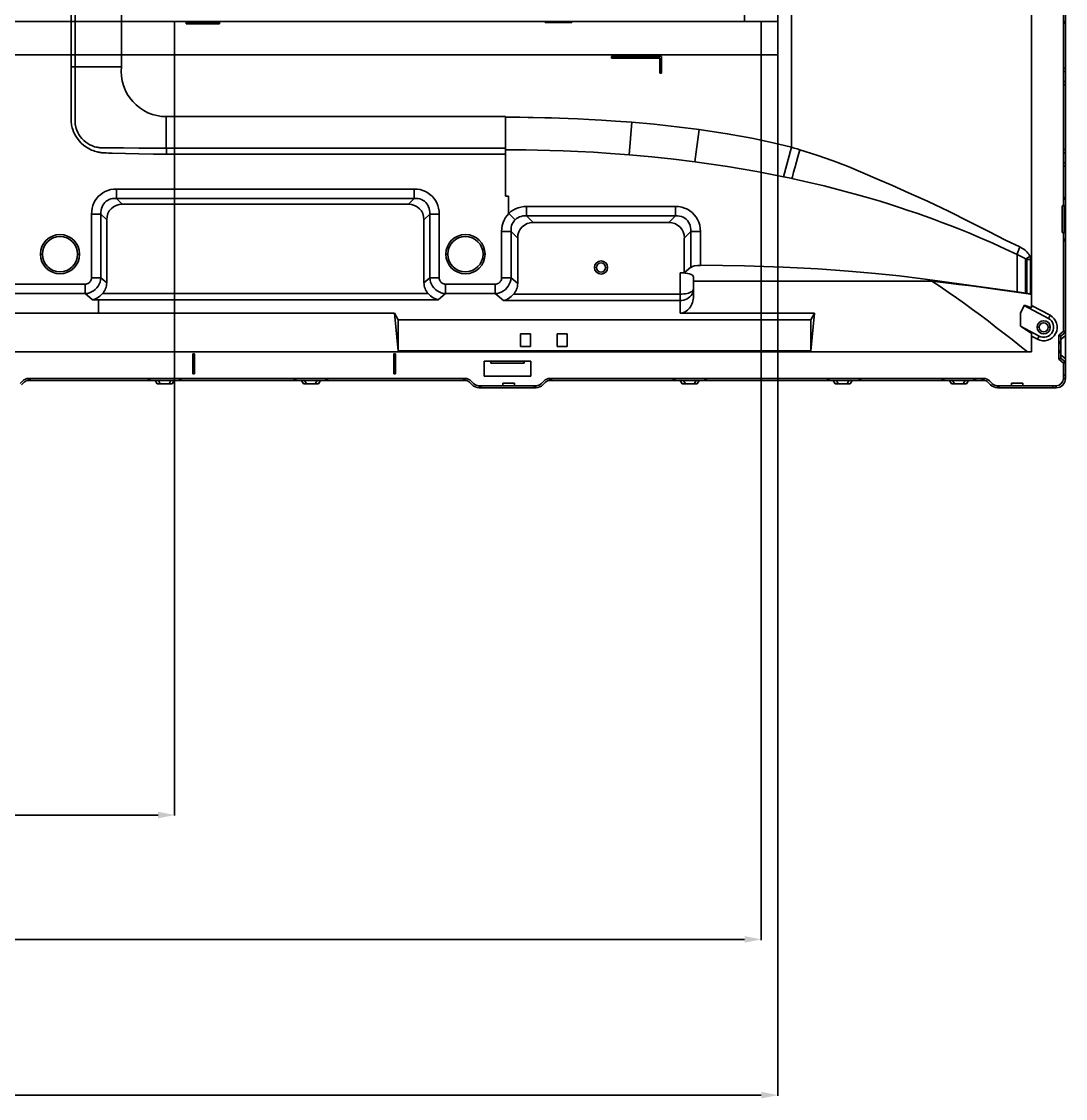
# Model space of a CAD drawing. Header units: millimetres. Extents: x 1969 to 3351, y -193 to 879.
# Drawn here: x 2803.9 to 3118, y -56.4 to 267.7 of the extents above; entities that cross this region are included whole.
import ezdxf

# ---------------------------------------------------------------- set-up
doc = ezdxf.new("R2010")
doc.units = ezdxf.units.MM
doc.header["$LTSCALE"] = 46.255
doc.header["$PDMODE"] = 3
doc.header["$PDSIZE"] = 0.3125
doc.layers.get('0').update_dxf_attribs({"linetype": 'CONTINUOUS'})
doc.layers.get('Defpoints').update_dxf_attribs({"linetype": 'CONTINUOUS'})
for name, color, linetype in [('20180906AFTEDXF_CONTINUOUS_LINE', 7, 'CONTINUOUS'), ('20181108AFTEDXF_CONTINUOUS_LINE', 7, 'CONTINUOUS'), ('LIGHTBAR_3_7DXF_CONTINUOUS_LINE', 7, 'CONTINUOUS')]:
    doc.layers.add(name, color=color, linetype=linetype)
doc.styles.get("Standard").update_dxf_attribs({"font": 'simfang.ttf'})
doc.dimstyles.new('DIMSTYLE_1', dxfattribs={"dimtxt": 5, "dimasz": 5, "dimexe": 0.18, "dimexo": 0.0625, "dimgap": 0.09, "dimtad": 1, "dimdec": 1, "dimdsep": 46, "dimtxsty": 'Standard', "dimblk": '_FILLED', "dimcen": 0.09, "dimclrt": 5, "dimadec": 0, "dimazin": 0, "dimtp": 0.5, "dimtm": 0.5, "dimtfac": 1, "dimtdec": 1, "dimtofl": 0, "dimtmove": 0, "dimatfit": 3, "dimldrblk": '_FILLED', "dimfxl": 1, "dimtolj": 1, "dimarcsym": 0})

# ---------------------------------------------------------------- blocks, each defined once
blk = doc.blocks.new('_FILLED')
at = {"color": 0, "linetype": 'ByBlock'}
blk.add_solid([(0, 0), (-1, 0.2), (-1, -0.2)], dxfattribs=at)
blk = doc.blocks.new('*D157')
at = {"color": 0, "lineweight": -2, "transparency": 16777216}
for p, q in [((2849.93, 267.6), (2849.93, 28.7)), ((2154.88, 262.6), (2154.88, 28.7)), ((2844.93, 28.88), (2159.88, 28.88))]:
    blk.add_line(p, q, dxfattribs=at)
at = {"layer": 'Defpoints', "color": 0, "transparency": 16777216}
for p in [(2849.93, 267.66), (2154.88, 262.66), (2154.88, 28.88)]:
    blk.add_point(p, dxfattribs=at)
at = {"color": 0, "lineweight": -2, "transparency": 16777216, "xscale": 5, "yscale": 5, "zscale": 5, "rotation": 180}
blk.add_blockref('_FILLED', (2154.88, 28.88), dxfattribs=at)
at = {"color": 0, "lineweight": -2, "transparency": 16777216, "xscale": 5, "yscale": 5, "zscale": 5}
blk.add_blockref('_FILLED', (2849.93, 28.88), dxfattribs=at)
at = {"color": 5, "transparency": 16777216, "insert": (2502.41, 31.51), "char_height": 5, "attachment_point": 5}
blk.add_mtext('\\A1;695.1', dxfattribs=at)
blk = doc.blocks.new('*D158')
at = {"color": 0, "lineweight": -2, "transparency": 16777216}
for p, q in [((3026.43, 267.6), (3026.43, -8.72)), ((2154.88, 262.53), (2154.88, -8.72)), ((3021.43, -8.54), (2159.88, -8.54))]:
    blk.add_line(p, q, dxfattribs=at)
at = {"layer": 'Defpoints', "color": 0, "transparency": 16777216}
for p in [(3026.43, 267.66), (2154.88, 262.6), (2154.88, -8.54)]:
    blk.add_point(p, dxfattribs=at)
at = {"color": 0, "lineweight": -2, "transparency": 16777216, "xscale": 5, "yscale": 5, "zscale": 5, "rotation": 180}
blk.add_blockref('_FILLED', (2154.88, -8.54), dxfattribs=at)
at = {"color": 0, "lineweight": -2, "transparency": 16777216, "xscale": 5, "yscale": 5, "zscale": 5}
blk.add_blockref('_FILLED', (3026.43, -8.54), dxfattribs=at)
at = {"color": 5, "transparency": 16777216, "insert": (2590.66, -5.9), "char_height": 5, "attachment_point": 5}
blk.add_mtext('\\A1;871.6', dxfattribs=at)
blk = doc.blocks.new('*D161')
at = {"color": 0, "lineweight": -2, "transparency": 16777216}
for p, q in [((3031.43, 257.6), (3031.43, -55.58)), ((2154.88, 201.6), (2154.88, -55.58)), ((2159.88, -55.4), (3026.43, -55.4))]:
    blk.add_line(p, q, dxfattribs=at)
at = {"layer": 'Defpoints', "color": 0, "transparency": 16777216}
for p in [(3031.43, 257.66), (2154.88, 201.66), (3031.43, -55.4)]:
    blk.add_point(p, dxfattribs=at)
at = {"color": 0, "lineweight": -2, "transparency": 16777216, "xscale": 5, "yscale": 5, "zscale": 5, "rotation": 180}
blk.add_blockref('_FILLED', (2154.88, -55.4), dxfattribs=at)
at = {"color": 0, "lineweight": -2, "transparency": 16777216, "xscale": 5, "yscale": 5, "zscale": 5}
blk.add_blockref('_FILLED', (3031.43, -55.4), dxfattribs=at)
at = {"color": 5, "transparency": 16777216, "insert": (2593.16, -52.77), "char_height": 5, "attachment_point": 5}
blk.add_mtext('\\A1;876.6', dxfattribs=at)

msp = doc.modelspace()

# ---------------------------------------------------------------- linework, layer by layer
at = {"color": 1}
for p, q in [((3031.43, 257.66), (3031.43, 609.66)), ((3021.43, 267.66), (3021.43, 599.66)), ((2844.93, 267.66), (2854.93, 267.66)), ((3021.43, 267.66), (3031.43, 267.66))]:
    msp.add_line(p, q, dxfattribs=at)
at = {"layer": '20180906AFTEDXF_CONTINUOUS_LINE', "color": 7, "linetype": 'Continuous'}
for p, q in [((3117.98, 160.26), (3117.98, 706.31)), ((3035.54, 699.06), (3035.54, 229.81)), ((3107.73, 181.48), (3107.73, 693.06)), ((2833.93, 254.06), (2833.93, 504.51)), ((2819.97, 493.69), (2819.98, 249.64)), ((3117.38, 212.16), (3117.38, 269.66)), ((2969.43, 267.66), (2961.43, 267.66)), ((2961.43, 267.66), (2961.43, 267.36)), ((2961.43, 267.36), (2969.43, 267.36)), ((2969.43, 267.36), (2969.43, 267.66)), ((3117.98, 267.66), (3117.38, 267.66)), ((3117.98, 267.16), (3117.38, 267.16)), ((2819.76, 254.01), (2818.78, 254.01)), ((2819.97, 254.06), (2819.76, 254.01)), ((2819.97, 254.06), (2833.93, 254.06)), ((3117.38, 253.66), (3117.98, 253.66)), ((2819.98, 249.64), (2819.97, 242.58)), ((3117.38, 252.66), (3117.98, 252.66)), ((3117.98, 249.66), (3117.38, 249.66)), ((2818.77, 246.31), (2818.79, 238.47)), ((3117.98, 248.66), (3117.38, 248.66)), ((2847.43, 239.06), (2949.48, 239.06)), ((2847.43, 229.54), (2847.43, 239.06)), ((2949.48, 215.16), (2949.48, 239.06)), ((2949.48, 238.86), (2950.95, 238.86)), ((2950.95, 238.86), (2953.81, 238.84)), ((2987.47, 237.34), (2986.68, 227.58)), ((3007.74, 235.15), (3006.43, 225.47)), ((2829.3, 228.11), (2830.04, 228.09)), ((2829.58, 229.64), (2834.51, 229.63)), ((2830.04, 228.09), (2831.1, 228.06)), ((2831.1, 228.06), (2839.15, 227.85)), ((2834.51, 229.63), (2839.17, 229.6)), ((2839.15, 227.85), (2843.55, 227.76)), ((2839.17, 229.6), (2847.43, 229.54)), ((2843.55, 227.76), (2847.46, 227.7)), ((2847.43, 229.54), (2949.48, 229.54)), ((2847.46, 227.7), (2949.48, 227.7)), ((3035.54, 229.81), (3033.18, 220.96)), ((3037.43, 226.95), (3036.62, 223.98)), ((3038.03, 229.09), (3037.43, 226.95)), ((3117.38, 229.16), (3117.98, 229.16)), ((3117.38, 228.16), (3117.98, 228.16)), ((3036.62, 223.98), (3036.17, 222.3)), ((3117.98, 225.16), (3117.38, 225.16)), ((3117.98, 224.16), (3117.38, 224.16)), ((3035.81, 220.95), (3035.68, 220.43)), ((3036.17, 222.3), (3035.81, 220.95)), ((2922.01, 217.26), (2832.44, 217.26)), ((2832.44, 217.26), (2832.44, 214.44)), ((2922.01, 217.26), (2922.01, 214.44)), ((2922.01, 214.44), (2832.44, 214.44)), ((2832.44, 214.44), (2834.19, 212.68)), ((2920.26, 212.68), (2922.01, 214.44)), ((2950.43, 215.16), (2949.48, 215.16)), ((2950.43, 209.93), (2950.43, 215.16)), ((3117.38, 214.66), (3117.98, 214.66)), ((3117.38, 214.16), (3117.98, 214.16)), ((2920.26, 212.68), (2834.19, 212.68)), ((3000.63, 212.02), (2955.84, 212.04)), ((2955.84, 212.04), (2955.84, 209.22)), ((3000.63, 212.02), (3000.62, 210.69)), ((3117.98, 212.16), (3117.01, 212.16)), ((3117.01, 204.16), (3117.01, 212.16)), ((3117.57, 204.16), (3117.57, 212.16)), ((3117.94, 204.16), (3117.94, 212.16)), ((2824.92, 209.74), (2827.74, 209.74)), ((2824.92, 209.74), (2824.92, 190.53)), ((2827.74, 209.74), (2829.5, 207.99)), ((2827.74, 209.74), (2827.74, 190.53)), ((2829.5, 207.99), (2829.5, 189.06)), ((2924.96, 207.99), (2926.71, 209.74)), ((2924.96, 207.99), (2924.96, 189.06)), ((2929.53, 209.74), (2926.71, 209.74)), ((2926.71, 190.54), (2926.71, 209.74)), ((2929.53, 190.54), (2929.53, 209.74)), ((2950.53, 209.93), (2950.43, 209.93)), ((2950.53, 209.93), (2952.4, 208.03)), ((2985.63, 209.22), (2955.84, 209.22)), ((2955.84, 209.22), (2957.86, 207.2)), ((2995.54, 209.21), (2985.63, 209.22)), ((3000.6, 209.2), (2998.6, 207.2)), ((2948.33, 204.52), (2951.15, 204.52)), ((2948.33, 204.52), (2948.33, 190.54)), ((2951.15, 204.52), (2953.16, 202.51)), ((2951.15, 204.52), (2951.15, 190.54)), ((2957.86, 207.2), (2998.6, 207.2)), ((3005.25, 204.45), (3003.3, 202.51)), ((3008.15, 204.45), (3005.25, 204.45)), ((3008.15, 194.3), (3008.15, 204.45)), ((3117.98, 204.16), (3117.01, 204.16)), ((3117.38, 174.44), (3117.38, 204.16)), ((2953.16, 188.85), (2953.16, 202.51)), ((3003.3, 202.51), (3003.3, 192.06)), ((3117.98, 202.16), (3117.38, 202.16)), ((3117.98, 201.66), (3117.38, 201.66)), ((2810.13, 197.66), (2809.53, 197.66)), ((2820.73, 197.66), (2821.33, 197.66)), ((2932.13, 197.66), (2931.53, 197.66)), ((2942.73, 197.66), (2943.33, 197.66)), ((3103.47, 197.51), (3105.24, 196.65)), ((3103.47, 197.51), (3103.47, 186.34)), ((3105.24, 196.65), (3106.38, 196.08)), ((3105.99, 196.28), (3105.99, 185.93)), ((3107.51, 196.08), (3106.38, 196.08)), ((3106.38, 196.08), (3106.38, 185.85)), ((3107.51, 196.08), (3107.51, 185.66)), ((2976.26, 193.66), (2976.86, 193.66)), ((2980.21, 193.66), (2979.61, 193.66)), ((3002.03, 192.06), (3003.3, 192.06)), ((3002.03, 192.06), (3002.03, 179.93)), ((3003.3, 192.06), (3005.25, 193.7)), ((2789.95, 188.65), (2823, 188.65)), ((2823, 188.65), (2823, 185.78)), ((2824.92, 190.53), (2827.74, 190.53)), ((2827.74, 190.53), (2829.5, 189.06)), ((2926.71, 190.54), (2924.96, 189.06)), ((2929.53, 190.54), (2926.71, 190.54)), ((2946.41, 188.65), (2931.45, 188.65)), ((2931.45, 188.65), (2931.45, 185.78)), ((2946.41, 188.65), (2946.41, 185.78)), ((2948.33, 190.54), (2951.15, 190.54)), ((2951.15, 190.54), (2953.16, 188.85)), ((3006.03, 185.01), (3006.03, 190.84)), ((3077.74, 189.55), (3006.03, 189.55)), ((2823, 185.78), (2791.57, 185.78)), ((2823, 185.78), (2825.22, 183.92)), ((2926.2, 185.83), (2828.25, 185.83)), ((2929.23, 183.92), (2931.45, 185.78)), ((2946.41, 185.78), (2931.45, 185.78)), ((2946.41, 185.78), (2948.89, 183.71)), ((3002.03, 185.62), (2951.91, 185.62)), ((3105.99, 185.93), (3106.38, 185.85)), ((2929.23, 183.92), (2825.22, 183.92)), ((2827.02, 179.93), (2827.02, 183.92)), ((3002.03, 183.71), (2948.89, 183.71)), ((3105.61, 182.31), (3104.41, 180.05)), ((3105.54, 182.18), (3112.84, 178.31)), ((3105.61, 182.31), (3107.73, 181.48)), ((3107.73, 182.23), (3113.34, 179.26)), ((2827.02, 179.93), (2784.61, 179.92)), ((2916.05, 179.93), (2827.02, 179.93)), ((2916.05, 179.93), (2917.21, 177.93)), ((2916.05, 179.93), (2917.21, 168.61)), ((3042.49, 179.93), (3002.03, 179.93)), ((3041.33, 168.61), (3042.49, 179.93)), ((3042.49, 179.93), (3041.33, 177.93)), ((3104.41, 175.99), (3104.41, 180.05)), ((3113.34, 179.26), (3112.84, 178.31)), ((2917.21, 177.93), (3041.33, 177.93)), ((2917.21, 177.93), (2917.21, 168.61)), ((3041.33, 168.61), (3041.33, 177.93)), ((3110.02, 173.01), (3104.41, 175.99)), ((3107.73, 173.76), (3104.41, 175.99)), ((3109.46, 175.66), (3110.06, 175.66)), ((3113.41, 175.66), (3112.81, 175.66)), ((2954.01, 169.86), (2954.01, 173.66)), ((2954.01, 173.66), (2957.01, 173.66)), ((2957.01, 173.66), (2957.01, 169.86)), ((2965.01, 169.86), (2965.01, 173.66)), ((2965.01, 173.66), (2968.01, 173.66)), ((2968.01, 173.66), (2968.01, 169.86)), ((3107.73, 168.26), (3107.73, 173.76)), ((3109.52, 172.06), (3107.73, 173.01)), ((3109.52, 172.06), (3110.02, 173.01)), ((3115.98, 173.26), (3117.38, 174.44)), ((3116.58, 172.98), (3115.98, 173.26)), ((3115.98, 166.05), (3115.98, 173.26)), ((3116.58, 172.98), (3117.98, 174.16)), ((3117.98, 173.16), (3116.58, 171.99)), ((3116.58, 172.98), (3116.58, 166.33)), ((3117.98, 174.16), (3117.38, 174.44)), ((2917.21, 168.61), (3041.33, 168.61)), ((2957.01, 169.86), (2954.01, 169.86)), ((2968.01, 169.86), (2965.01, 169.86)), ((3115.98, 171.26), (3116.58, 171.26)), ((3115.98, 170.76), (3116.58, 170.76)), ((3116.58, 168.56), (3115.98, 168.56)), ((3107.73, 168.26), (2165.13, 168.26)), ((2855.93, 167.66), (2855.43, 167.66)), ((2855.43, 167.66), (2855.43, 161.66)), ((2855.93, 161.66), (2855.93, 167.66)), ((2916.43, 167.66), (2915.93, 167.66)), ((2915.93, 167.66), (2915.93, 161.66)), ((2916.43, 161.66), (2916.43, 167.66)), ((2943.1, 165.46), (2957.1, 165.46)), ((2943.1, 160.96), (2943.1, 165.46)), ((2945.1, 164.86), (2945.1, 165.46)), ((2955.1, 164.86), (2955.1, 165.46)), ((2957.1, 165.46), (2957.1, 160.96)), ((3116.58, 168.06), (3115.98, 168.06)), ((3116.58, 166.33), (3115.98, 166.05)), ((3115.98, 166.05), (3117.38, 164.88)), ((3117.98, 166.15), (3116.58, 167.33)), ((3116.58, 166.33), (3117.98, 165.16)), ((2945.1, 164.86), (2955.1, 164.86)), ((3117.98, 165.16), (3117.38, 164.88)), ((3117.38, 160.26), (3117.38, 164.88)), ((2803.44, 158.76), (2804.24, 159.56)), ((2803.87, 158.34), (2804.66, 159.13)), ((2805.93, 160.26), (2937.38, 160.26)), ((2805.93, 159.66), (2805.93, 160.26)), ((2805.93, 159.66), (2937.38, 159.66)), ((2806.43, 159.66), (2806.43, 160.26)), ((2841.93, 160.26), (2841.93, 159.66)), ((2842.43, 160.26), (2842.43, 159.66)), ((2844.08, 159.66), (2844.67, 158.64)), ((2845.04, 159.66), (2845.61, 158.66)), ((2848.82, 159.66), (2848.25, 158.66)), ((2849.78, 159.66), (2849.19, 158.64)), ((2851.43, 160.26), (2851.43, 159.66)), ((2851.93, 160.26), (2851.93, 159.66)), ((2855.43, 161.66), (2855.93, 161.66)), ((2885.93, 160.26), (2885.93, 159.66)), ((2886.43, 160.26), (2886.43, 159.66)), ((2888.08, 159.66), (2888.67, 158.64)), ((2889.04, 159.66), (2889.61, 158.66)), ((2892.82, 159.66), (2892.25, 158.66)), ((2893.78, 159.66), (2893.19, 158.64)), ((2895.43, 160.26), (2895.43, 159.66)), ((2895.93, 160.26), (2895.93, 159.66)), ((2915.93, 161.66), (2916.43, 161.66)), ((2936.88, 160.26), (2936.88, 159.66)), ((2937.38, 160.26), (2937.38, 159.66)), ((2938.65, 159.13), (2939.44, 158.34)), ((2939.07, 159.56), (2939.87, 158.76)), ((2957.1, 160.96), (2943.1, 160.96)), ((2952.16, 158.86), (2948.71, 158.86)), ((2948.71, 158.86), (2948.71, 158.06)), ((2952.16, 158.86), (2952.16, 158.06)), ((2960.31, 158.76), (2961.1, 159.56)), ((2960.73, 158.34), (2961.53, 159.13)), ((2962.8, 160.26), (3093.39, 160.26)), ((2962.8, 159.66), (2962.8, 160.26)), ((2962.8, 159.66), (3093.39, 159.66)), ((2963.3, 159.66), (2963.3, 160.26)), ((2999.93, 160.26), (2999.93, 159.66)), ((3000.43, 160.26), (3000.43, 159.66)), ((3002.08, 159.66), (3002.67, 158.64)), ((3003.04, 159.66), (3003.61, 158.66)), ((3006.82, 159.66), (3006.25, 158.66)), ((3007.78, 159.66), (3007.19, 158.64)), ((3009.43, 160.26), (3009.43, 159.66)), ((3009.93, 160.26), (3009.93, 159.66)), ((3046.36, 160.26), (3046.36, 159.66)), ((3046.86, 160.26), (3046.86, 159.66)), ((3048.08, 159.66), (3048.67, 158.64)), ((3049.04, 159.66), (3049.61, 158.66)), ((3052.82, 159.66), (3052.25, 158.66)), ((3053.78, 159.66), (3053.19, 158.64)), ((3055.86, 160.26), (3055.86, 159.66)), ((3056.36, 160.26), (3056.36, 159.66)), ((3080.93, 160.26), (3080.93, 159.66)), ((3081.43, 160.26), (3081.43, 159.66)), ((3083.08, 159.66), (3083.67, 158.64)), ((3084.04, 159.66), (3084.61, 158.66)), ((3087.82, 159.66), (3087.25, 158.66)), ((3088.78, 159.66), (3088.19, 158.64)), ((3090.43, 160.26), (3090.43, 159.66)), ((3090.93, 160.26), (3090.93, 159.66)), ((3092.89, 160.26), (3092.89, 159.66)), ((3093.39, 160.26), (3093.39, 159.66)), ((3094.66, 159.13), (3095.45, 158.34)), ((3095.08, 159.56), (3095.88, 158.76)), ((3105.16, 158.86), (3101.71, 158.86)), ((3101.71, 158.86), (3101.71, 158.06)), ((3105.16, 158.86), (3105.16, 158.06)), ((3117.38, 161.26), (3117.98, 161.26)), ((3117.38, 160.26), (3117.98, 160.26)), ((2849.2, 158.66), (2844.66, 158.66)), ((2893.2, 158.66), (2888.66, 158.66)), ((2941.57, 158.06), (2958.61, 158.06)), ((2941.57, 158.06), (2941.57, 157.46)), ((2941.57, 157.46), (2958.61, 157.46)), ((2942.07, 158.06), (2942.07, 157.46)), ((2958.11, 157.46), (2958.11, 158.06)), ((2958.61, 157.46), (2958.61, 158.06)), ((3007.2, 158.66), (3002.66, 158.66)), ((3053.2, 158.66), (3048.66, 158.66)), ((3088.2, 158.66), (3083.66, 158.66)), ((3097.57, 158.06), (3115.18, 158.06)), ((3097.57, 158.06), (3097.57, 157.46)), ((3097.57, 157.46), (3115.18, 157.46)), ((3098.07, 158.06), (3098.07, 157.46)), ((3114.18, 157.46), (3114.18, 158.06)), ((3115.18, 157.46), (3115.18, 158.06))]:
    msp.add_line(p, q, dxfattribs=at)
for points in [[(2818.78, 493.69), (2818.78, 252.4), (2818.77, 246.31)], [(2833.93, 254.06), (2833.86, 252.64), (2833.93, 251.22), (2834.15, 249.82), (2834.52, 248.44), (2835.03, 247.12), (2835.67, 245.85), (2836.45, 244.66), (2837.34, 243.55), (2838.34, 242.55), (2839.45, 241.65), (2840.64, 240.88), (2841.91, 240.23), (2843.24, 239.72), (2844.61, 239.36), (2846.01, 239.13), (2847.43, 239.06)], [(2819.97, 242.58), (2819.96, 238.84), (2819.96, 238.14)], [(2818.79, 238.47), (2818.8, 238.1), (2818.81, 237.71), (2818.84, 237.31), (2818.89, 236.91), (2818.95, 236.51), (2819.04, 236.11), (2819.15, 235.66), (2819.31, 235.14), (2819.53, 234.51), (2819.85, 233.82), (2820.23, 233.12), (2820.68, 232.43), (2821.22, 231.74), (2821.85, 231.08), (2822.54, 230.46), (2823.23, 229.95), (2823.87, 229.55), (2824.44, 229.24), (2824.96, 229), (2825.43, 228.81), (2825.86, 228.66), (2826.25, 228.54), (2826.59, 228.45), (2826.9, 228.37), (2827.19, 228.32), (2827.47, 228.27), (2827.75, 228.22), (2828.02, 228.19), (2828.28, 228.16), (2828.54, 228.14), (2828.79, 228.13), (2829.05, 228.12), (2829.3, 228.11)], [(2819.96, 238.14), (2819.96, 237.78), (2819.97, 237.43), (2820, 237.07), (2820.04, 236.72), (2820.1, 236.36), (2820.19, 235.96), (2820.33, 235.49), (2820.52, 234.93), (2820.79, 234.31), (2821.13, 233.68), (2821.54, 233.07), (2822.03, 232.46), (2822.6, 231.88), (2823.23, 231.35), (2823.86, 230.91), (2824.45, 230.58), (2824.97, 230.33), (2825.44, 230.14), (2825.87, 230), (2826.26, 229.89), (2826.61, 229.81), (2826.91, 229.75), (2827.19, 229.71), (2827.44, 229.68), (2827.69, 229.65), (2827.94, 229.64), (2828.17, 229.63), (2828.4, 229.62), (2828.63, 229.62), (2828.86, 229.63)], [(2953.81, 238.84), (2956.31, 238.81), (2957.79, 238.79)], [(2957.79, 238.79), (2961.3, 238.72), (2963.38, 238.67), (2965.71, 238.59), (2968.33, 238.5), (2971.28, 238.37), (2974.6, 238.21), (2978.36, 237.99), (2982.62, 237.71), (2987.47, 237.34)], [(2987.47, 237.34), (2994.24, 236.74), (3001.06, 236), (3007.74, 235.15)], [(3007.74, 235.15), (3016.22, 233.88), (3023.59, 232.55), (3029.98, 231.19), (3035.54, 229.81)], [(2828.86, 229.63), (2829.33, 229.64), (2829.58, 229.64)], [(2847.43, 229.54), (2847.47, 229.39), (2847.47, 229.18), (2847.46, 227.7)], [(2949.48, 229.06), (2952.45, 229.05), (2955.63, 229.02), (2959.08, 228.97), (2962.81, 228.88), (2966.84, 228.75), (2971.21, 228.56), (2975.95, 228.32), (2981.09, 228), (2986.68, 227.58)], [(2986.68, 227.58), (2993.54, 226.96), (3000.15, 226.25), (3006.43, 225.47)], [(3035.54, 229.81), (3036.38, 229.57), (3037.21, 229.33), (3038.03, 229.09)], [(3038.03, 229.09), (3043.2, 227.46), (3048.04, 225.77), (3052.62, 224.02), (3057.06, 222.18), (3061.47, 220.27), (3065.89, 218.3), (3070.74, 216.15), (3076.49, 213.62), (3082.98, 210.54), (3089.15, 207.43), (3094.89, 204.45), (3099.92, 201.88), (3104.21, 199.82)], [(3006.43, 225.47), (3016.24, 224.05), (3025.12, 222.53), (3033.18, 220.96)], [(3033.18, 220.96), (3034.86, 220.6), (3035.68, 220.43)], [(3035.68, 220.43), (3040.44, 219.37), (3045.38, 218.19), (3050.23, 216.95), (3054.72, 215.74), (3058.7, 214.6), (3062.2, 213.56), (3065.29, 212.6), (3068.08, 211.7), (3070.69, 210.83), (3073.24, 209.96), (3075.78, 209.07), (3078.3, 208.15), (3080.79, 207.22), (3083.28, 206.27), (3085.91, 205.24), (3088.87, 204.03), (3092.31, 202.59), (3096.09, 200.93), (3099.91, 199.19), (3103.47, 197.51)], [(2832.44, 217.26), (2831.55, 217.21), (2830.68, 217.07), (2829.85, 216.84), (2829.07, 216.52), (2828.34, 216.12), (2827.68, 215.65), (2827.07, 215.11), (2826.53, 214.5), (2826.06, 213.84), (2825.66, 213.11), (2825.35, 212.33), (2825.11, 211.5), (2824.97, 210.63), (2824.92, 209.74)], [(2929.53, 209.74), (2929.48, 210.63), (2929.34, 211.5), (2929.11, 212.33), (2928.79, 213.11), (2928.39, 213.84), (2927.92, 214.5), (2927.38, 215.11), (2926.77, 215.65), (2926.11, 216.12), (2925.38, 216.52), (2924.6, 216.84), (2923.77, 217.07), (2922.9, 217.21), (2922.01, 217.26)], [(2832.44, 214.44), (2831.85, 214.44), (2831.28, 214.38), (2830.74, 214.26), (2830.23, 214.08), (2829.76, 213.84), (2829.34, 213.56), (2828.96, 213.22), (2828.62, 212.84), (2828.34, 212.42), (2828.1, 211.95), (2827.92, 211.45), (2827.8, 210.9), (2827.74, 210.33), (2827.74, 209.74)], [(2926.71, 209.74), (2926.71, 210.33), (2926.65, 210.9), (2926.53, 211.45), (2926.35, 211.95), (2926.11, 212.42), (2925.83, 212.84), (2925.49, 213.22), (2925.11, 213.56), (2924.69, 213.84), (2924.22, 214.08), (2923.72, 214.26), (2923.17, 214.38), (2922.6, 214.44), (2922.01, 214.44)], [(2955.84, 212.04), (2954.96, 211.99), (2954.11, 211.85), (2953.29, 211.62), (2952.51, 211.31), (2951.79, 210.92), (2951.13, 210.47), (2950.53, 209.93)], [(3000.62, 210.69), (3000.61, 209.94), (3000.61, 209.64), (3000.6, 209.39), (3000.6, 209.2)], [(3008.15, 204.45), (3008.09, 205.41), (3007.92, 206.35), (3007.65, 207.24), (3007.29, 208.07), (3006.83, 208.83), (3006.29, 209.53), (3005.67, 210.15), (3004.98, 210.69), (3004.22, 211.15), (3003.4, 211.52), (3002.51, 211.79), (3001.59, 211.96), (3000.63, 212.02)], [(2950.53, 209.93), (2949.98, 209.32), (2949.5, 208.65), (2949.09, 207.92), (2948.77, 207.14), (2948.53, 206.3), (2948.38, 205.42), (2948.33, 204.52)], [(2952.4, 208.03), (2952.05, 207.65), (2951.76, 207.22), (2951.52, 206.75), (2951.34, 206.24), (2951.21, 205.69), (2951.15, 205.11), (2951.15, 204.52)], [(2955.84, 209.22), (2955.26, 209.22), (2954.7, 209.16), (2954.16, 209.04), (2953.66, 208.87), (2953.2, 208.64), (2952.78, 208.36), (2952.4, 208.03)], [(3005.25, 193.7), (3005.25, 205.09), (3005.18, 205.7), (3005.03, 206.28), (3004.82, 206.82), (3004.55, 207.31), (3004.23, 207.75), (3003.84, 208.15), (3003.41, 208.48), (3002.93, 208.76), (3002.4, 208.97), (3001.83, 209.12), (3001.23, 209.2), (2995.54, 209.21)], [(3104.21, 199.82), (3103.93, 199.04), (3103.68, 198.27), (3103.47, 197.51)], [(3104.21, 199.82), (3104.86, 199.49), (3105.44, 199.12), (3105.94, 198.73), (3106.36, 198.35), (3106.7, 197.97), (3106.97, 197.61), (3107.17, 197.27), (3107.33, 196.93)], [(3107.33, 196.93), (3106.87, 196.71), (3106.42, 196.5), (3105.99, 196.28)], [(3107.33, 196.93), (3107.39, 196.75), (3107.44, 196.6), (3107.47, 196.45), (3107.49, 196.32), (3107.5, 196.2), (3107.51, 196.08)], [(3086.01, 188.78), (3080.17, 189.58), (3074.25, 190.34), (3067.94, 191.1), (3060.85, 191.85), (3052.68, 192.59), (3043.43, 193.24), (3033.06, 193.75), (3021.37, 194.11), (3008.15, 194.3)], [(2824.92, 190.53), (2824.9, 190.26), (2824.84, 189.99), (2824.75, 189.74), (2824.62, 189.5), (2824.46, 189.29), (2824.27, 189.1), (2824.06, 188.95), (2823.82, 188.82), (2823.56, 188.73), (2823.29, 188.67), (2823, 188.65)], [(2827.74, 190.53), (2827.66, 189.87), (2827.49, 189.23), (2827.23, 188.61), (2826.9, 188.03), (2826.5, 187.51), (2826.03, 187.03), (2825.5, 186.63), (2824.93, 186.29), (2824.31, 186.04), (2823.67, 185.87), (2823, 185.78)], [(2931.45, 185.78), (2930.78, 185.87), (2930.14, 186.04), (2929.52, 186.29), (2928.95, 186.63), (2928.42, 187.03), (2927.95, 187.51), (2927.55, 188.04), (2927.22, 188.61), (2926.96, 189.23), (2926.79, 189.87), (2926.71, 190.54)], [(2931.45, 188.65), (2931.16, 188.67), (2930.89, 188.73), (2930.63, 188.82), (2930.39, 188.95), (2930.18, 189.1), (2929.99, 189.29), (2929.83, 189.5), (2929.7, 189.74), (2929.61, 189.99), (2929.55, 190.26), (2929.53, 190.54)], [(2948.33, 190.54), (2948.31, 190.26), (2948.25, 189.99), (2948.16, 189.74), (2948.03, 189.5), (2947.87, 189.29), (2947.68, 189.1), (2947.47, 188.95), (2947.23, 188.82), (2946.97, 188.73), (2946.7, 188.67), (2946.41, 188.65)], [(2951.15, 190.54), (2951.07, 189.87), (2950.9, 189.23), (2950.64, 188.61), (2950.31, 188.04), (2949.91, 187.51), (2949.44, 187.03), (2948.91, 186.63), (2948.34, 186.29), (2947.72, 186.04), (2947.08, 185.87), (2946.41, 185.78)], [(3077.74, 189.55), (3081.96, 189.06), (3085.91, 188.57), (3089.66, 188.1), (3093.28, 187.62), (3096.86, 187.14)], [(3077.74, 189.55), (3080.24, 187.91), (3082.71, 186.24), (3085.16, 184.54), (3087.58, 182.81), (3090, 181.05), (3092.4, 179.27), (3094.79, 177.46), (3097.17, 175.64), (3099.54, 173.81), (3101.9, 171.97), (3104.25, 170.12), (3106.59, 168.26)], [(3103.47, 186.34), (3097.65, 187.15), (3086.01, 188.78)], [(2828.25, 185.83), (2827.85, 185.43), (2827.43, 185.07), (2827, 184.74), (2826.57, 184.46), (2826.12, 184.23), (2825.67, 184.05), (2825.22, 183.92)], [(2929.23, 183.92), (2928.72, 184.07), (2928.23, 184.28), (2927.76, 184.54), (2927.32, 184.83), (2926.91, 185.16), (2926.54, 185.5), (2926.2, 185.83)], [(2951.91, 185.62), (2951.58, 185.28), (2951.21, 184.95), (2950.8, 184.62), (2950.36, 184.32), (2949.89, 184.06), (2949.39, 183.85), (2948.89, 183.71)], [(3006.03, 187.1), (3005.99, 186.6), (3005.86, 186.11), (3005.64, 185.65), (3005.36, 185.22), (3005, 184.83), (3004.59, 184.49), (3004.13, 184.21), (3003.64, 183.99), (3003.11, 183.83), (3002.58, 183.74), (3002.03, 183.71)], [(3006.03, 187.1), (3005.99, 186.88), (3005.86, 186.67), (3005.64, 186.47), (3005.36, 186.28), (3005, 186.11), (3004.59, 185.96), (3004.13, 185.84), (3003.64, 185.75), (3003.11, 185.68), (3002.58, 185.63), (3002.03, 185.62)], [(3096.86, 187.14), (3103.96, 186.16), (3107.51, 185.66)]]:
    msp.add_lwpolyline(points, dxfattribs=at)
for centre, radius in [((2815.43, 197.66), 5.9), ((2815.43, 197.66), 5.3), ((2937.43, 197.66), 5.9), ((2937.43, 197.66), 5.3), ((2978.23, 193.66), 1.98), ((2978.23, 193.66), 1.38), ((3111.43, 175.66), 1.98), ((3111.43, 175.66), 1.38)]:
    msp.add_circle(centre, radius, dxfattribs=at)
for centre, radius, start, end in [((3111.43, 175.66), 4.07, 242.0559, 62.0559), ((3111.43, 175.66), 3, 242.0559, 62.0559), ((2805.93, 157.86), 2.4, 90, 135), ((2805.93, 157.86), 1.8, 90, 135), ((2937.38, 157.86), 2.4, 45, 90), ((2937.38, 157.86), 1.8, 45, 90), ((2962.8, 157.86), 2.4, 90, 135), ((2962.8, 157.86), 1.8, 90, 135), ((3093.39, 157.86), 2.4, 45, 90), ((3093.39, 157.86), 1.8, 45, 90), ((3115.18, 160.26), 2.8, 270, 0), ((3115.18, 160.26), 2.2, 270, 0), ((2941.57, 160.46), 3, 225, 270), ((2941.57, 160.46), 2.4, 225, 270), ((2958.61, 160.46), 2.4, 270, 315), ((2958.61, 160.46), 3, 270, 315), ((3097.57, 160.46), 3, 225, 270), ((3097.57, 160.46), 2.4, 225, 270)]:
    msp.add_arc(centre, radius, start, end, dxfattribs=at)
for centre, major_axis, ratio, start_param, end_param in [((2834.82, 207.36), (3.98, -3.98), 0.889126, 2.414818, 3.868368), ((2919.63, 207.36), (3.98, 3.98), 0.889126, -0.726775, 0.726775), ((2958.48, 201.88), (3.98, -3.98), 0.889126, 2.414818, 3.868368), ((2997.98, 201.88), (3.98, 3.98), 0.889126, -0.726775, 0.726775), ((3002.03, 190.84), (4, 0), 0.305731, 0, 1.570796), ((3008.07, 193.38), (3, 0), 0.305731, 1.544155, 2.792527), ((2824.17, 189.58), (-4.24, 3.56), 0.903174, 3.091358, 3.790509), ((2930.28, 189.58), (4.24, 3.56), 0.903159, 2.492583, 3.191834), ((2947.84, 189.37), (4.24, -3.56), 0.903159, -0.050241, 0.64901), ((3002.03, 185.01), (0, 5.08), 0.787504, -3.141593, -1.570796), ((3094.86, 180.48), (21, 0), 0.305731, 1.012205, 1.148254), ((3111.68, 188.44), (10, 0), 0.305731, -2.129388, -2.001834)]:
    msp.add_ellipse(centre, major_axis=major_axis, ratio=ratio, start_param=start_param, end_param=end_param, dxfattribs=at)
at = {"layer": '20181108AFTEDXF_CONTINUOUS_LINE', "color": 7, "linetype": 'Continuous'}
for p, q in [((2863.43, 267.51), (2853.43, 267.51)), ((2853.43, 267.51), (2853.43, 267.01)), ((2853.43, 267.01), (2863.43, 267.01)), ((2863.43, 267.01), (2863.43, 267.51)), ((2969.43, 267.66), (2961.43, 267.66)), ((2961.43, 267.66), (2961.43, 267.36)), ((2961.43, 267.36), (2969.43, 267.36)), ((2969.43, 267.36), (2969.43, 267.66)), ((2981.43, 257.16), (2996.43, 257.16)), ((2981.43, 256.66), (2981.43, 257.16)), ((2995.93, 256.66), (2981.43, 256.66)), ((2995.93, 252.16), (2995.93, 256.66)), ((2996.43, 257.16), (2996.43, 252.16)), ((2996.43, 252.16), (2995.93, 252.16))]:
    msp.add_line(p, q, dxfattribs=at)
at = {"layer": 'LIGHTBAR_3_7DXF_CONTINUOUS_LINE', "color": 1, "linetype": 'Continuous'}
for p, q in [((2241.43, 267.66), (3031.43, 267.66)), ((2241.43, 257.66), (3031.43, 257.66))]:
    msp.add_line(p, q, dxfattribs=at)

# ---------------------------------------------------------------- dimensions: what is measured, and where the dimension line sits
at = {"color": 2}
for base, p1, p2, picture, middle in [((2154.8801, 28.8821), (2849.9302, 267.6591), (2154.8801, 262.6591), '*D157', (2502.4051, 31.5149)), ((2154.88014393, -8.53600586), (3026.43014393, 267.65909111), (2154.88014393, 262.59659111), '*D158', (2590.65514393, -5.90314871)), ((3031.43014393, -55.40089571), (2154.88014393, 201.65909111), (3031.43014393, 257.65909111), '*D161', (2593.15514393, -52.76803856))]:
    dim = msp.add_linear_dim(base=base, p1=p1, p2=p2, dimstyle='DIMSTYLE_1', dxfattribs=at)
    dim.commit()
    dim.dimension.update_dxf_attribs({"geometry": picture, "text_midpoint": middle})

doc.saveas('drawing.dxf')
